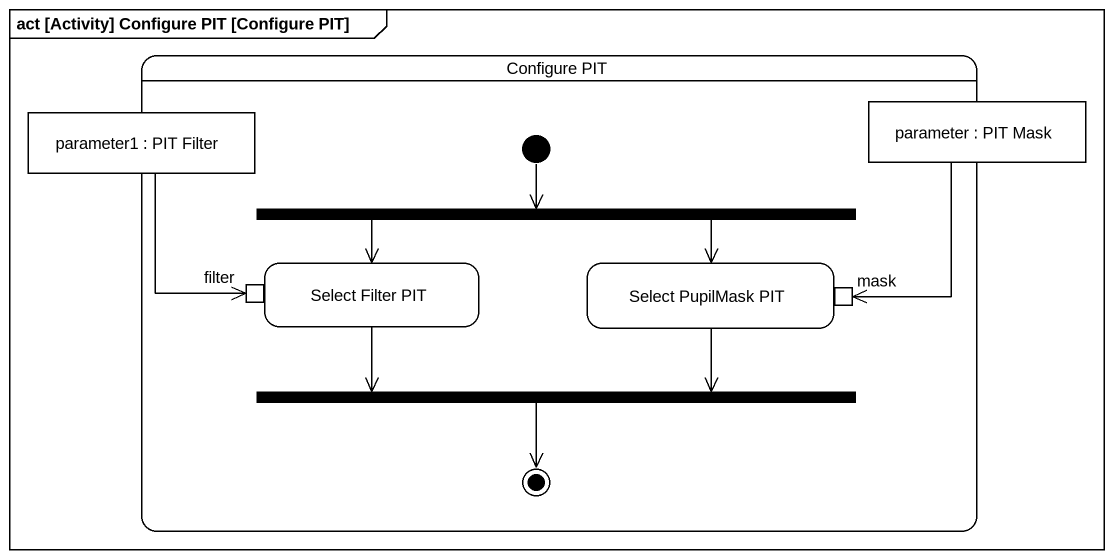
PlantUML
@startuml
mainframe act [Activity] Configure PIT [Configure PIT]
hide empty description
state "Configure PIT" as Configure_PIT {
  state "parameter1 : PIT Filter" as parameter1 <<object>>
  state "parameter : PIT Mask" as parameter <<object>>
  state fork1 <<fork>>
  state "Select Filter PIT" as Select_Filter_PIT {
    state filter <<inputPin>>
  }
  state "Select PupilMask PIT" as Select_PupilMask_PIT {
    state mask <<inputPin>>
  }
  state fork2 <<join>>
  [*] --> fork1
  fork2 --> [*]
}
parameter1 --> filter
parameter --> mask
fork1 -left-> Select_Filter_PIT
fork1 -right-> Select_PupilMask_PIT
Select_Filter_PIT -right-> fork2
Select_PupilMask_PIT --> fork2
@enduml
